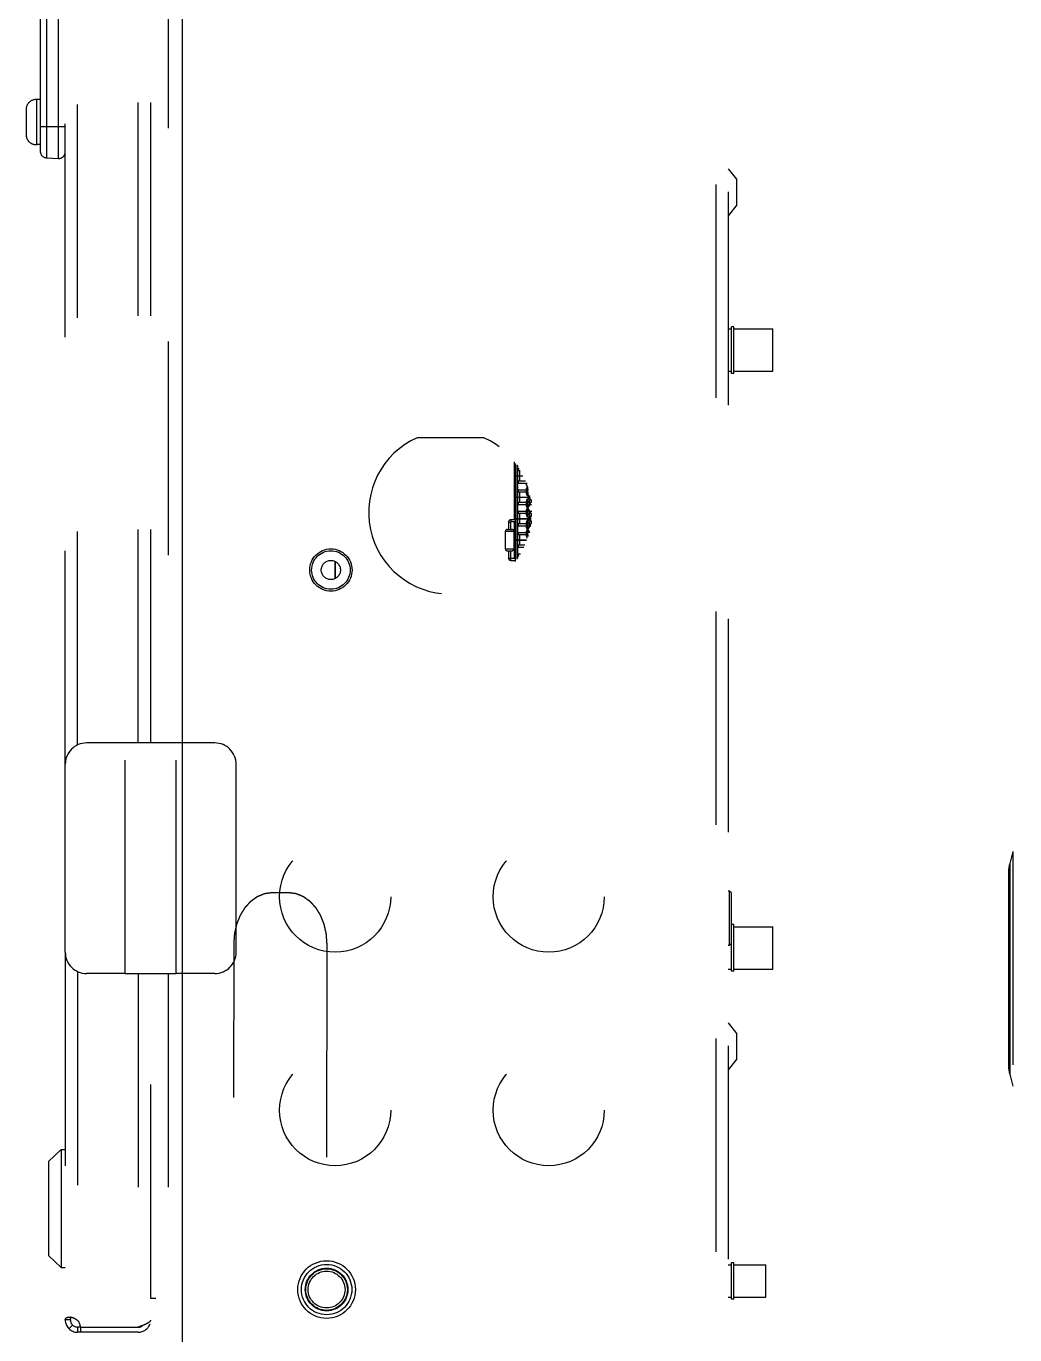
# Model space of a CAD drawing. Header units: millimetres. Extents: x 17886 to 18265, y -8727 to -7321.
# Drawn here: x 17959.886 to 17962.2, y -7874.698 to -7871.634 of the extents above; entities that cross this region are included whole.
import ezdxf

# ---------------------------------------------------------------- set-up
doc = ezdxf.new("R2010")
doc.units = ezdxf.units.MM
doc.linetypes.add('CENTER', pattern=[2, 1.25, -0.25, 0.25, -0.25])
doc.linetypes.add('EPL_DASH', pattern=[1, 0.5, -0.5])
for name, color, linetype in [('1663777_DXF_CONTINUOUS_LINE', 7, 'Continuous'), ('1694481_CP01DXF_CONTINUOUS_LINE', 7, 'Continuous'), ('2035398_DXF_CONTINUOUS_LINE', 7, 'Continuous'), ('2275829_DKREDXF_CONTINUOUS_LINE', 7, 'Continuous'), ('2518101_DXF_CONTINUOUS_LINE', 7, 'Continuous'), ('2661570_DKREDXF_CONTINUOUS_LINE', 7, 'Continuous'), ('3018312_DXF_CONTINUOUS_LINE', 7, 'Continuous'), ('3405962_DXF_CONTINUOUS_LINE', 7, 'Continuous'), ('3405962_DXF_HIDDEN_LINE', 7, 'Continuous'), ('3429913_L_DXF_CONTINUOUS_LINE', 7, 'Continuous'), ('3490706_DXF_CONTINUOUS_LINE', 7, 'Continuous'), ('3490708_DXF_CONTINUOUS_LINE', 7, 'Continuous'), ('3490709_DXF_CONTINUOUS_LINE', 7, 'Continuous'), ('3490711_DXF_CONTINUOUS_LINE', 7, 'Continuous'), ('3496808_DXF_CONTINUOUS_LINE', 7, 'Continuous'), ('3504303_DXF_CONTINUOUS_LINE', 7, 'Continuous'), ('3551370_DKREDXF_CONTINUOUS_LINE', 7, 'Continuous'), ('3562799_CP10DXF_CONTINUOUS_LINE', 7, 'Continuous'), ('3562799_CP11DXF_CONTINUOUS_LINE', 7, 'Continuous'), ('3562799_CP12DXF_CONTINUOUS_LINE', 7, 'Continuous'), ('3562799_CP13DXF_CONTINUOUS_LINE', 7, 'Continuous'), ('3562799_CP14DXF_CONTINUOUS_LINE', 7, 'Continuous'), ('3E4304_DXF_CONTINUOUS_LINE', 7, 'Continuous'), ('5P0798_BM01_DXF_CONTINUOUS_LINE', 7, 'Continuous'), ('9X3506_VG01_DXF_CONTINUOUS_LINE', 7, 'Continuous'), ('DEFAULT_1', 7, 'CENTER')]:
    doc.layers.add(name, color=color, linetype=linetype)
doc.layers.add('CRTANJE', color=4, linetype='Continuous', lineweight=30)

msp = doc.modelspace()

# ---------------------------------------------------------------- linework, layer by layer
at = {"layer": '1663777_DXF_CONTINUOUS_LINE', "color": 7, "linetype": 'EPL_DASH'}
for p, q in [((17959.919, -7871.80596), (17959.911, -7871.80596)), ((17959.911, -7871.91096), (17959.911, -7871.80596)), ((17959.886, -7871.82846), (17959.886, -7871.88846)), ((17959.919, -7871.91096), (17959.911, -7871.91096))]:
    msp.add_line(p, q, dxfattribs=at)
for centre, start, end in [((17959.90862, -7871.82846), 83.97442, 180), ((17959.90862, -7871.88846), 180, 276.02558)]:
    msp.add_arc(centre, 0.02263, start, end, dxfattribs=at)
at = {"layer": '1694481_CP01DXF_CONTINUOUS_LINE', "color": 7, "linetype": 'EPL_DASH'}
for p, q in [((17960.1174, -7873.31246), (17960.0274, -7873.31246)), ((17960.2374, -7873.31246), (17960.1174, -7873.31246)), ((17960.1174, -7873.85246), (17960.1174, -7873.31246)), ((17960.3274, -7873.31246), (17960.2374, -7873.31246)), ((17960.2374, -7873.85246), (17960.2374, -7873.31246)), ((17959.9774, -7873.80246), (17959.9774, -7873.36246)), ((17960.3774, -7873.80246), (17960.3774, -7873.36246)), ((17960.1174, -7873.85246), (17960.0274, -7873.85246)), ((17960.1174, -7873.85246), (17960.2374, -7873.85246)), ((17960.3274, -7873.85246), (17960.2374, -7873.85246))]:
    msp.add_line(p, q, dxfattribs=at)
for centre, start, end in [((17960.0274, -7873.36246), 90, 180), ((17960.3274, -7873.36246), 0, 90), ((17960.0274, -7873.80246), 180, 270), ((17960.3274, -7873.80246), 270, 0)]:
    msp.add_arc(centre, 0.05, start, end, dxfattribs=at)
at = {"layer": '2035398_DXF_CONTINUOUS_LINE', "color": 7, "linetype": 'EPL_DASH'}
for p, q in [((17961.5292, -7874.53486), (17961.5372, -7874.53486)), ((17961.5422, -7874.52986), (17961.5372, -7874.52986)), ((17961.5372, -7874.61506), (17961.5372, -7874.52986)), ((17961.5422, -7874.61506), (17961.5422, -7874.52986)), ((17961.5422, -7874.53486), (17961.6172, -7874.53486)), ((17961.6172, -7874.61006), (17961.6172, -7874.53486)), ((17961.5292, -7874.61006), (17961.5372, -7874.61006)), ((17961.5422, -7874.61006), (17961.6172, -7874.61006)), ((17961.5422, -7874.61506), (17961.5372, -7874.61506))]:
    msp.add_line(p, q, dxfattribs=at)
at = {"layer": '2275829_DKREDXF_CONTINUOUS_LINE', "color": 7, "linetype": 'EPL_DASH'}
for p, q in [((17959.919, -7869.48975), (17959.919, -7871.92716)), ((17959.93321, -7869.47477), (17959.93321, -7871.94214)), ((17959.96161, -7871.94363), (17959.96161, -7869.47329)), ((17959.9774, -7871.86946), (17959.919, -7871.86946)), ((17959.93321, -7871.94214), (17959.96161, -7871.94363))]:
    msp.add_line(p, q, dxfattribs=at)
for centre, start, end in [((17959.934, -7871.92716), 180, 267), ((17959.9624, -7871.92865), 267, 0)]:
    msp.add_arc(centre, 0.015, start, end, dxfattribs=at)
at = {"layer": '2518101_DXF_CONTINUOUS_LINE', "color": 7, "linetype": 'EPL_DASH'}
for radius in [0.04955, 0.04505, 0.0225]:
    msp.add_circle((17960.5992, -7872.90746), radius, dxfattribs=at)
at = {"layer": '2661570_DKREDXF_CONTINUOUS_LINE', "color": 7, "linetype": 'EPL_DASH'}
for p, q in [((17959.9379, -7874.29246), (17959.9679, -7874.26416)), ((17959.9679, -7874.26416), (17959.9774, -7874.26416)), ((17959.9679, -7874.26416), (17959.9679, -7874.54076)), ((17959.9379, -7874.29246), (17959.9379, -7874.51246)), ((17959.9379, -7874.51246), (17959.9679, -7874.54076)), ((17959.9679, -7874.54076), (17959.9774, -7874.54076))]:
    msp.add_line(p, q, dxfattribs=at)
at = {"layer": '3018312_DXF_CONTINUOUS_LINE', "color": 7, "linetype": 'EPL_DASH'}
for p, q in [((17961.0317, -7872.68721), (17961.0317, -7872.65814)), ((17961.03418, -7872.66083), (17961.03418, -7872.68721)), ((17961.0357, -7872.66248), (17961.0357, -7872.68721)), ((17961.0365, -7872.66959), (17961.0396, -7872.66959)), ((17961.0365, -7872.66959), (17961.03865, -7872.67533)), ((17961.04253, -7872.67533), (17961.03865, -7872.67533)), ((17961.04039, -7872.67533), (17961.04039, -7872.68721)), ((17961.0317, -7872.68721), (17961.04859, -7872.68721)), ((17961.04871, -7872.68746), (17961.0317, -7872.68746)), ((17961.0317, -7872.73721), (17961.0317, -7872.68746)), ((17961.03418, -7872.68746), (17961.03418, -7872.73721)), ((17961.0357, -7872.68746), (17961.0357, -7872.73721)), ((17961.03865, -7872.69933), (17961.0365, -7872.70508)), ((17961.05692, -7872.70508), (17961.0365, -7872.70508)), ((17961.05477, -7872.69933), (17961.03865, -7872.69933)), ((17961.04039, -7872.68746), (17961.04039, -7872.69933)), ((17961.05758, -7872.70483), (17961.05692, -7872.70483)), ((17961.05692, -7872.70483), (17961.05692, -7872.70625)), ((17961.0317, -7872.73721), (17961.06554, -7872.73721)), ((17961.06559, -7872.73746), (17961.0317, -7872.73746)), ((17961.0317, -7872.78721), (17961.0317, -7872.73746)), ((17961.03418, -7872.73746), (17961.03418, -7872.78721)), ((17961.0357, -7872.73746), (17961.0357, -7872.78721)), ((17961.0365, -7872.71959), (17961.05692, -7872.71959)), ((17961.0365, -7872.71959), (17961.03865, -7872.72533)), ((17961.05717, -7872.72533), (17961.03865, -7872.72533)), ((17961.04039, -7872.72533), (17961.04039, -7872.73721)), ((17961.04039, -7872.73746), (17961.04039, -7872.74933)), ((17961.05692, -7872.71842), (17961.05692, -7872.71983)), ((17961.06202, -7872.71983), (17961.05692, -7872.71983)), ((17961.05973, -7872.71233), (17961.05973, -7872.71983)), ((17961.05993, -7872.71983), (17961.05993, -7872.71233)), ((17961.06462, -7872.73483), (17961.06233, -7872.73483)), ((17961.06233, -7872.73983), (17961.06462, -7872.73983)), ((17961.03865, -7872.74933), (17961.0365, -7872.75508)), ((17961.05692, -7872.75508), (17961.0365, -7872.75508)), ((17961.0365, -7872.76959), (17961.05692, -7872.76959)), ((17961.0365, -7872.76959), (17961.03865, -7872.77533)), ((17961.05716, -7872.74933), (17961.03865, -7872.74933)), ((17961.06387, -7872.75483), (17961.05692, -7872.75483)), ((17961.05692, -7872.75483), (17961.05692, -7872.75625)), ((17961.05692, -7872.76842), (17961.05692, -7872.76983)), ((17961.06387, -7872.76983), (17961.05692, -7872.76983)), ((17961.05973, -7872.75483), (17961.05973, -7872.76983)), ((17961.05993, -7872.76983), (17961.05993, -7872.75483)), ((17961.06387, -7872.75483), (17961.06387, -7872.75579)), ((17961.06387, -7872.76888), (17961.06387, -7872.76983)), ((17961.06623, -7872.74933), (17961.06408, -7872.75508)), ((17961.06915, -7872.75508), (17961.06408, -7872.75508)), ((17961.06408, -7872.76959), (17961.06954, -7872.76959)), ((17961.06408, -7872.76959), (17961.06623, -7872.77533)), ((17961.06796, -7872.74323), (17961.06588, -7872.74323)), ((17961.06799, -7872.74933), (17961.06623, -7872.74933)), ((17961.06796, -7872.74323), (17961.06796, -7872.74933)), ((17961.0317, -7872.78721), (17961.06825, -7872.78721)), ((17961.06824, -7872.78746), (17961.0317, -7872.78746)), ((17961.0317, -7872.83721), (17961.0317, -7872.78746)), ((17961.03418, -7872.78746), (17961.03418, -7872.83721)), ((17961.0357, -7872.78746), (17961.0357, -7872.83721)), ((17961.03865, -7872.79933), (17961.0365, -7872.80508)), ((17961.05717, -7872.77533), (17961.03865, -7872.77533)), ((17961.05716, -7872.79933), (17961.03865, -7872.79933)), ((17961.04039, -7872.77533), (17961.04039, -7872.78721)), ((17961.04039, -7872.78746), (17961.04039, -7872.79933)), ((17961.06462, -7872.78483), (17961.06233, -7872.78483)), ((17961.06233, -7872.78983), (17961.06462, -7872.78983)), ((17961.06623, -7872.79933), (17961.06408, -7872.80508)), ((17961.06588, -7872.78143), (17961.06796, -7872.78143)), ((17961.06796, -7872.79323), (17961.06588, -7872.79323)), ((17961.06912, -7872.77533), (17961.06623, -7872.77533)), ((17961.06737, -7872.79933), (17961.06623, -7872.79933)), ((17961.06796, -7872.77533), (17961.06796, -7872.78143)), ((17961.06796, -7872.79323), (17961.06796, -7872.79933)), ((17961.05692, -7872.80508), (17961.0365, -7872.80508)), ((17961.0365, -7872.81959), (17961.05692, -7872.81959)), ((17961.0365, -7872.81959), (17961.03865, -7872.82533)), ((17961.05717, -7872.82533), (17961.03865, -7872.82533)), ((17961.04039, -7872.82533), (17961.04039, -7872.83721)), ((17961.06387, -7872.80483), (17961.05692, -7872.80483)), ((17961.05692, -7872.80483), (17961.05692, -7872.80625)), ((17961.05692, -7872.81842), (17961.05692, -7872.81983)), ((17961.06368, -7872.81983), (17961.05692, -7872.81983)), ((17961.05973, -7872.80483), (17961.05973, -7872.81983)), ((17961.05993, -7872.81983), (17961.05993, -7872.80483)), ((17961.06387, -7872.80483), (17961.06387, -7872.80579)), ((17961.06387, -7872.81888), (17961.06387, -7872.81932)), ((17961.06695, -7872.80508), (17961.06408, -7872.80508)), ((17961.0317, -7872.83721), (17961.05743, -7872.83721)), ((17961.05734, -7872.83746), (17961.0317, -7872.83746)), ((17961.0317, -7872.88721), (17961.0317, -7872.83746)), ((17961.03418, -7872.83746), (17961.03418, -7872.88173)), ((17961.0357, -7872.83746), (17961.0357, -7872.87959)), ((17961.03865, -7872.84933), (17961.0365, -7872.85508)), ((17961.051, -7872.85508), (17961.0365, -7872.85508)), ((17961.05307, -7872.84933), (17961.03865, -7872.84933)), ((17961.04039, -7872.83746), (17961.04039, -7872.84933)), ((17961.0365, -7872.86959), (17961.0428, -7872.86959)), ((17961.0365, -7872.86959), (17961.03865, -7872.87533))]:
    msp.add_line(p, q, dxfattribs=at)
for centre, radius, start, end in [((17961.12662, -7872.70483), 0.0697, 178.98212, 179.99996), ((17961.06461, -7872.73156), 0.00328, 270.02564, 277.57131), ((17961.06452, -7872.79324), 0.00345, 0.03695, 9.50063), ((17961.07214, -7872.81684), 0.00852, 193.84451, 195.60602)]:
    msp.add_arc(centre, radius, start, end, dxfattribs=at)
for points, knots in [([(17961.0357, -7872.66249), (17961.03571, -7872.66389), (17961.03583, -7872.66627), (17961.03616, -7872.66867), (17961.0365, -7872.66959)], [0, 0, 0, 0, 0.5890371, 1, 1, 1, 1]), ([(17961.0365, -7872.70508), (17961.03615, -7872.70602), (17961.03583, -7872.70847), (17961.0357, -7872.7109), (17961.0357, -7872.71233)], [0, 0, 0, 0, 0.4112199, 1, 1, 1, 1]), ([(17961.05973, -7872.71233), (17961.05906, -7872.71129), (17961.05793, -7872.7094), (17961.05692, -7872.70725), (17961.05692, -7872.70625)], [0, 0, 0, 0, 0.5510911, 1, 1, 1, 1]), ([(17961.0357, -7872.71233), (17961.0357, -7872.71377), (17961.03583, -7872.7162), (17961.03615, -7872.71865), (17961.0365, -7872.71959)], [0, 0, 0, 0, 0.5887801, 1, 1, 1, 1]), ([(17961.05692, -7872.71842), (17961.05692, -7872.71741), (17961.05793, -7872.71527), (17961.05906, -7872.71338), (17961.05973, -7872.71233)], [0, 0, 0, 0, 0.448919, 1, 1, 1, 1]), ([(17961.05715, -7872.72538), (17961.05711, -7872.72494), (17961.05697, -7872.7231), (17961.05692, -7872.72124), (17961.05692, -7872.71983)], [0, 0, 0, 0, 0.2394219, 1, 1, 1, 1]), ([(17961.06233, -7872.73483), (17961.06127, -7872.73483), (17961.05929, -7872.73386), (17961.0581, -7872.73124), (17961.05748, -7872.72847), (17961.05725, -7872.72648), (17961.05715, -7872.72538)], [0, 0, 0, 0, 0.2730385, 0.4890475, 0.7186491, 1, 1, 1, 1]), ([(17961.05715, -7872.7493), (17961.05724, -7872.7483), (17961.0575, -7872.74612), (17961.05807, -7872.74337), (17961.05925, -7872.74115), (17961.06033, -7872.74034), (17961.06098, -7872.74009)], [0, 0, 0, 0, 0.2878035, 0.6334343, 0.7986942, 1, 1, 1, 1]), ([(17961.05973, -7872.71983), (17961.05973, -7872.72286), (17961.0599, -7872.72705), (17961.06072, -7872.73185), (17961.06125, -7872.73367), (17961.06164, -7872.73429)], [0, 0, 0, 0, 0.6199779, 0.8514433, 1, 1, 1, 1]), ([(17961.06233, -7872.73983), (17961.06183, -7872.73983), (17961.06095, -7872.74175), (17961.06038, -7872.74461), (17961.05983, -7872.74941), (17961.05973, -7872.75292), (17961.05973, -7872.75483)], [0, 0, 0, 0, 0.0976708, 0.3141115, 0.6297766, 1, 1, 1, 1]), ([(17961.06186, -7872.73433), (17961.06147, -7872.73372), (17961.06093, -7872.7319), (17961.0601, -7872.7271), (17961.05993, -7872.72288), (17961.05993, -7872.71983)], [0, 0, 0, 0, 0.1467439, 0.3777541, 1, 1, 1, 1]), ([(17961.05993, -7872.75483), (17961.05993, -7872.7518), (17961.0601, -7872.74762), (17961.06092, -7872.74282), (17961.06145, -7872.741), (17961.06183, -7872.74038)], [0, 0, 0, 0, 0.6199779, 0.8514433, 1, 1, 1, 1]), ([(17961.06164, -7872.73429), (17961.06169, -7872.73437), (17961.06185, -7872.73461), (17961.06213, -7872.73483), (17961.06233, -7872.73483)], [0, 0, 0, 0, 0.3253646, 1, 1, 1, 1]), ([(17961.06183, -7872.74038), (17961.06189, -7872.7403), (17961.06205, -7872.74006), (17961.06233, -7872.73983), (17961.06253, -7872.73983)], [0, 0, 0, 0, 0.3253646, 1, 1, 1, 1]), ([(17961.06253, -7872.73483), (17961.06234, -7872.73483), (17961.06207, -7872.73463), (17961.06191, -7872.7344), (17961.06186, -7872.73433)], [0, 0, 0, 0, 0.6778169, 1, 1, 1, 1]), ([(17961.0638, -7872.74009), (17961.0644, -7872.74034), (17961.06549, -7872.74123), (17961.06588, -7872.74257), (17961.06588, -7872.74323)], [0, 0, 0, 0, 0.4978135, 1, 1, 1, 1]), ([(17961.0365, -7872.75508), (17961.03615, -7872.75602), (17961.03583, -7872.75847), (17961.0357, -7872.7609), (17961.0357, -7872.76233)], [0, 0, 0, 0, 0.4112199, 1, 1, 1, 1]), ([(17961.0357, -7872.76233), (17961.0357, -7872.76377), (17961.03583, -7872.7662), (17961.03615, -7872.76865), (17961.0365, -7872.76959)], [0, 0, 0, 0, 0.5887801, 1, 1, 1, 1]), ([(17961.05692, -7872.75483), (17961.05692, -7872.75436), (17961.05694, -7872.75251), (17961.05703, -7872.75067), (17961.05715, -7872.7493)], [0, 0, 0, 0, 0.2573547, 1, 1, 1, 1]), ([(17961.05973, -7872.76233), (17961.05906, -7872.76129), (17961.05793, -7872.7594), (17961.05692, -7872.75725), (17961.05692, -7872.75625)], [0, 0, 0, 0, 0.5510911, 1, 1, 1, 1]), ([(17961.05692, -7872.76842), (17961.05692, -7872.76741), (17961.05793, -7872.76527), (17961.05906, -7872.76338), (17961.05973, -7872.76233)], [0, 0, 0, 0, 0.448919, 1, 1, 1, 1]), ([(17961.05715, -7872.77538), (17961.05711, -7872.77494), (17961.05697, -7872.7731), (17961.05692, -7872.77124), (17961.05692, -7872.76983)], [0, 0, 0, 0, 0.2394219, 1, 1, 1, 1]), ([(17961.05973, -7872.76983), (17961.05973, -7872.77286), (17961.0599, -7872.77705), (17961.06072, -7872.78185), (17961.06125, -7872.78367), (17961.06164, -7872.78429)], [0, 0, 0, 0, 0.6199779, 0.8514433, 1, 1, 1, 1]), ([(17961.06387, -7872.75579), (17961.06374, -7872.75629), (17961.06319, -7872.75732), (17961.06184, -7872.75947), (17961.06068, -7872.76116), (17961.05993, -7872.76233)], [0, 0, 0, 0, 0.2009767, 0.4514465, 1, 1, 1, 1]), ([(17961.05993, -7872.76233), (17961.06068, -7872.76351), (17961.06184, -7872.7652), (17961.06319, -7872.76735), (17961.06374, -7872.76838), (17961.06387, -7872.76888)], [0, 0, 0, 0, 0.5485479, 0.7990204, 1, 1, 1, 1]), ([(17961.06186, -7872.78433), (17961.06147, -7872.78372), (17961.06093, -7872.7819), (17961.0601, -7872.7771), (17961.05993, -7872.77288), (17961.05993, -7872.76983)], [0, 0, 0, 0, 0.1467439, 0.3777541, 1, 1, 1, 1]), ([(17961.06387, -7872.75483), (17961.06387, -7872.75335), (17961.06394, -7872.75064), (17961.06437, -7872.74693), (17961.0648, -7872.7447), (17961.06549, -7872.74325), (17961.06588, -7872.74323)], [0, 0, 0, 0, 0.3701538, 0.6858191, 0.902355, 1, 1, 1, 1]), ([(17961.06588, -7872.78143), (17961.06549, -7872.78142), (17961.0648, -7872.77997), (17961.06437, -7872.77773), (17961.06394, -7872.77403), (17961.06387, -7872.77131), (17961.06387, -7872.76983)], [0, 0, 0, 0, 0.097645, 0.3141807, 0.6298461, 1, 1, 1, 1]), ([(17961.05692, -7872.80483), (17961.05692, -7872.80436), (17961.05694, -7872.80251), (17961.05703, -7872.80067), (17961.05715, -7872.7993)], [0, 0, 0, 0, 0.2573547, 1, 1, 1, 1]), ([(17961.06233, -7872.78483), (17961.06127, -7872.78483), (17961.05929, -7872.78386), (17961.0581, -7872.78124), (17961.05748, -7872.77847), (17961.05725, -7872.77648), (17961.05715, -7872.77538)], [0, 0, 0, 0, 0.2730385, 0.4890475, 0.7186491, 1, 1, 1, 1]), ([(17961.05715, -7872.7993), (17961.05724, -7872.7983), (17961.0575, -7872.79612), (17961.05807, -7872.79337), (17961.05925, -7872.79115), (17961.06033, -7872.79034), (17961.06098, -7872.79009)], [0, 0, 0, 0, 0.2878035, 0.6334343, 0.7986942, 1, 1, 1, 1]), ([(17961.06233, -7872.78983), (17961.06183, -7872.78983), (17961.06095, -7872.79175), (17961.06038, -7872.79461), (17961.05983, -7872.79941), (17961.05973, -7872.80292), (17961.05973, -7872.80483)], [0, 0, 0, 0, 0.0976708, 0.3141115, 0.6297766, 1, 1, 1, 1]), ([(17961.05993, -7872.80483), (17961.05993, -7872.8018), (17961.0601, -7872.79762), (17961.06092, -7872.79282), (17961.06145, -7872.791), (17961.06183, -7872.79038)], [0, 0, 0, 0, 0.6199779, 0.8514433, 1, 1, 1, 1]), ([(17961.06164, -7872.78429), (17961.06169, -7872.78437), (17961.06185, -7872.78461), (17961.06213, -7872.78483), (17961.06233, -7872.78483)], [0, 0, 0, 0, 0.3253646, 1, 1, 1, 1]), ([(17961.06183, -7872.79038), (17961.06189, -7872.7903), (17961.06205, -7872.79006), (17961.06233, -7872.78983), (17961.06253, -7872.78983)], [0, 0, 0, 0, 0.3253646, 1, 1, 1, 1]), ([(17961.06253, -7872.78483), (17961.06234, -7872.78483), (17961.06207, -7872.78463), (17961.06191, -7872.7844), (17961.06186, -7872.78433)], [0, 0, 0, 0, 0.6778169, 1, 1, 1, 1]), ([(17961.0638, -7872.78458), (17961.0644, -7872.78433), (17961.06549, -7872.78344), (17961.06588, -7872.78209), (17961.06588, -7872.78143)], [0, 0, 0, 0, 0.4978135, 1, 1, 1, 1]), ([(17961.0638, -7872.79009), (17961.0644, -7872.79034), (17961.06549, -7872.79123), (17961.06588, -7872.79257), (17961.06588, -7872.79323)], [0, 0, 0, 0, 0.4978135, 1, 1, 1, 1]), ([(17961.06387, -7872.80483), (17961.06387, -7872.80335), (17961.06394, -7872.80064), (17961.06437, -7872.79693), (17961.0648, -7872.7947), (17961.06549, -7872.79325), (17961.06588, -7872.79323)], [0, 0, 0, 0, 0.3701538, 0.6858191, 0.902355, 1, 1, 1, 1]), ([(17961.06462, -7872.78483), (17961.06547, -7872.78483), (17961.06726, -7872.7841), (17961.06796, -7872.7823), (17961.06796, -7872.78143)], [0, 0, 0, 0, 0.497294, 1, 1, 1, 1]), ([(17961.06792, -7872.79267), (17961.06779, -7872.7919), (17961.06698, -7872.79042), (17961.06538, -7872.78983), (17961.06462, -7872.78983)], [0, 0, 0, 0, 0.5025131, 1, 1, 1, 1]), ([(17961.0365, -7872.80508), (17961.03615, -7872.80602), (17961.03583, -7872.80847), (17961.0357, -7872.8109), (17961.0357, -7872.81233)], [0, 0, 0, 0, 0.4112199, 1, 1, 1, 1]), ([(17961.0357, -7872.81233), (17961.0357, -7872.81377), (17961.03583, -7872.8162), (17961.03615, -7872.81865), (17961.0365, -7872.81959)], [0, 0, 0, 0, 0.5887801, 1, 1, 1, 1]), ([(17961.05973, -7872.81233), (17961.05906, -7872.81129), (17961.05793, -7872.8094), (17961.05692, -7872.80725), (17961.05692, -7872.80625)], [0, 0, 0, 0, 0.5510911, 1, 1, 1, 1]), ([(17961.05692, -7872.81842), (17961.05692, -7872.81741), (17961.05793, -7872.81527), (17961.05906, -7872.81338), (17961.05973, -7872.81233)], [0, 0, 0, 0, 0.448919, 1, 1, 1, 1]), ([(17961.05715, -7872.82538), (17961.05711, -7872.82494), (17961.05697, -7872.8231), (17961.05692, -7872.82124), (17961.05692, -7872.81983)], [0, 0, 0, 0, 0.2394219, 1, 1, 1, 1]), ([(17961.05894, -7872.83286), (17961.05833, -7872.8319), (17961.0576, -7872.82936), (17961.05728, -7872.82682), (17961.05715, -7872.82538)], [0, 0, 0, 0, 0.4413182, 1, 1, 1, 1]), ([(17961.05973, -7872.81983), (17961.05973, -7872.82068), (17961.05978, -7872.82382), (17961.05999, -7872.82696), (17961.06031, -7872.82924)], [0, 0, 0, 0, 0.2682557, 1, 1, 1, 1]), ([(17961.06387, -7872.80579), (17961.06374, -7872.80629), (17961.06319, -7872.80732), (17961.06184, -7872.80947), (17961.06068, -7872.81116), (17961.05993, -7872.81233)], [0, 0, 0, 0, 0.2009767, 0.4514465, 1, 1, 1, 1]), ([(17961.05993, -7872.81233), (17961.06068, -7872.81351), (17961.06184, -7872.8152), (17961.06319, -7872.81735), (17961.06374, -7872.81838), (17961.06387, -7872.81888)], [0, 0, 0, 0, 0.5485479, 0.7990204, 1, 1, 1, 1]), ([(17961.06045, -7872.82884), (17961.06036, -7872.82816), (17961.06004, -7872.82517), (17961.05993, -7872.82216), (17961.05993, -7872.81983)], [0, 0, 0, 0, 0.2272606, 1, 1, 1, 1]), ([(17961.0365, -7872.85508), (17961.03615, -7872.85602), (17961.03583, -7872.85847), (17961.0357, -7872.8609), (17961.0357, -7872.86233)], [0, 0, 0, 0, 0.4112199, 1, 1, 1, 1]), ([(17961.0357, -7872.86233), (17961.0357, -7872.86377), (17961.03583, -7872.8662), (17961.03615, -7872.86865), (17961.0365, -7872.86959)], [0, 0, 0, 0, 0.5887801, 1, 1, 1, 1])]:
    msp.add_open_spline(points, degree=3, knots=knots, dxfattribs=at)
for points in [[(17961.06098, -7872.74009), (17961.06141, -7872.73992), (17961.06187, -7872.73983), (17961.06233, -7872.73983)], [(17961.06253, -7872.73483), (17961.06296, -7872.73483), (17961.0634, -7872.73475), (17961.0638, -7872.73458)], [(17961.06253, -7872.73983), (17961.06296, -7872.73983), (17961.0634, -7872.73992), (17961.0638, -7872.74009)], [(17961.0638, -7872.73458), (17961.06419, -7872.73442), (17961.06456, -7872.73417), (17961.06486, -7872.73388)], [(17961.06617, -7872.74022), (17961.0657, -7872.73997), (17961.06515, -7872.73983), (17961.06462, -7872.73983)], [(17961.06408, -7872.75508), (17961.06399, -7872.75531), (17961.06392, -7872.75555), (17961.06387, -7872.75579)], [(17961.06387, -7872.76888), (17961.06392, -7872.76912), (17961.06399, -7872.76936), (17961.06408, -7872.76959)], [(17961.06098, -7872.79009), (17961.06141, -7872.78992), (17961.06187, -7872.78983), (17961.06233, -7872.78983)], [(17961.06253, -7872.78483), (17961.06296, -7872.78483), (17961.0634, -7872.78475), (17961.0638, -7872.78458)], [(17961.06253, -7872.78983), (17961.06296, -7872.78983), (17961.0634, -7872.78992), (17961.0638, -7872.79009)], [(17961.06408, -7872.80508), (17961.06399, -7872.80531), (17961.06392, -7872.80555), (17961.06387, -7872.80579)]]:
    msp.add_open_spline(points, degree=3, dxfattribs=at)
at = {"layer": '3405962_DXF_CONTINUOUS_LINE', "color": 7, "linetype": 'EPL_DASH'}
msp.add_circle((17960.5892, -7874.59246), 0.059, dxfattribs=at)
at = {"layer": '3405962_DXF_HIDDEN_LINE', "color": 8, "linetype": 'EPL_DASH'}
msp.add_circle((17960.5892, -7874.59246), 0.05, dxfattribs=at)
at = {"layer": '3429913_L_DXF_CONTINUOUS_LINE', "color": 7, "linetype": 'EPL_DASH'}
for radius in [0.04866, 0.04316]:
    msp.add_circle((17960.5892, -7874.59246), radius, dxfattribs=at)
at = {"layer": '3490706_DXF_CONTINUOUS_LINE', "color": 3, "linetype": 'EPL_DASH'}
for p, q in [((17961.5002, -7869.00446), (17961.5002, -7876.45246)), ((17961.5292, -7869.02146), (17961.5292, -7876.45246)), ((17960.2182, -7870.37246), (17960.2182, -7873.31246)), ((17960.95694, -7872.59756), (17960.80145, -7872.59756)), ((17960.2182, -7873.85246), (17960.2182, -7876.45246))]:
    msp.add_line(p, q, dxfattribs=at)
msp.add_circle((17960.5892, -7874.59246), 0.0675, dxfattribs=at)
msp.add_arc((17960.8792, -7872.77246), 0.1914, 113.96509, 66.03491, dxfattribs=at)
at = {"layer": '3490708_DXF_CONTINUOUS_LINE', "color": 7, "linetype": 'EPL_DASH'}
for p in [(17960.1772, -7874.61246), (17960.1892, -7876.45246)]:
    msp.add_line(p, (17960.1892, -7874.61246), dxfattribs=at)
at = {"layer": '3490708_DXF_CONTINUOUS_LINE', "color": 3, "linetype": 'EPL_DASH'}
msp.add_line((17960.1772, -7876.45246), (17960.1772, -7874.61246), dxfattribs=at)
at = {"layer": '3490709_DXF_CONTINUOUS_LINE', "color": 7, "linetype": 'EPL_DASH'}
for p, q in [((17959.9774, -7873.36246), (17959.9774, -7870.32246)), ((17960.0064, -7873.31726), (17960.0064, -7870.36766)), ((17960.1484, -7873.31246), (17960.1484, -7870.37246)), ((17959.9774, -7873.80246), (17959.9774, -7874.66346)), ((17960.0064, -7873.84766), (17960.0064, -7874.66465)), ((17960.1484, -7873.85246), (17960.1484, -7874.69246)), ((17959.98944, -7874.66346), (17959.9774, -7874.66346)), ((17959.99448, -7874.67558), (17959.98606, -7874.68413)), ((17960.0064, -7874.68046), (17960.0064, -7874.69246)), ((17960.1484, -7874.69246), (17960.0064, -7874.69246)), ((17960.01301, -7874.68046), (17960.1484, -7874.68046)), ((17960.01301, -7874.68046), (17960.01301, -7874.69246))]:
    msp.add_line(p, q, dxfattribs=at)
at = {"layer": '3490709_DXF_CONTINUOUS_LINE', "color": 3, "linetype": 'EPL_DASH'}
msp.add_line((17960.01301, -7874.68046), (17960.0064, -7874.68046), dxfattribs=at)
at = {"layer": '3490709_DXF_CONTINUOUS_LINE', "color": 7, "linetype": 'EPL_DASH'}
for centre, radius, start, end in [((17960.0064, -7874.66346), 0.029, 180, 270), ((17959.98509, -7874.68909), 0.03194, 77.85888, 82.47427), ((17959.98399, -7874.69417), 0.03714, 64.66754, 77.85464), ((17959.98902, -7874.6812), 0.024, 1.77884, 43.60909), ((17960.1484, -7874.66346), 0.029, 270, 341.98524), ((17960.07275, -7874.46129), 0.23176, 291.41366, 291.93716)]:
    msp.add_arc(centre, radius, start, end, dxfattribs=at)
at = {"layer": '3490709_DXF_CONTINUOUS_LINE', "color": 3, "linetype": 'EPL_DASH'}
for centre, start, end in [((17960.0064, -7874.66346), 180, 270), ((17960.1484, -7874.66346), 270, 310.18019)]:
    msp.add_arc(centre, 0.017, start, end, dxfattribs=at)
at = {"layer": '3490709_DXF_CONTINUOUS_LINE', "color": 7, "linetype": 'EPL_DASH'}
for points, knots in [([(17959.97747, -7874.66346), (17959.97765, -7874.6617), (17959.97953, -7874.65759), (17959.98394, -7874.6572), (17959.98607, -7874.6572)], [0, 0, 0, 0, 0.4531585, 1, 1, 1, 1]), ([(17959.98607, -7874.6572), (17959.98659, -7874.6572), (17959.98766, -7874.65725), (17959.98872, -7874.65735), (17959.98927, -7874.65743)], [0, 0, 0, 0, 0.4841075, 1, 1, 1, 1]), ([(17960.17187, -7874.67025), (17960.17102, -7874.67079), (17960.167, -7874.6731), (17960.16271, -7874.67491), (17960.15933, -7874.67627)], [0, 0, 0, 0, 0.2150628, 1, 1, 1, 1]), ([(17960.17737, -7874.66393), (17960.1773, -7874.66448), (17960.17635, -7874.66724), (17960.17381, -7874.66902), (17960.17187, -7874.67025)], [0, 0, 0, 0, 0.1936061, 1, 1, 1, 1])]:
    msp.add_open_spline(points, degree=3, knots=knots, dxfattribs=at)
at = {"layer": '3490709_DXF_CONTINUOUS_LINE', "color": 3, "linetype": 'EPL_DASH'}
msp.add_open_spline([(17959.98944, -7874.66346), (17959.98956, -7874.66136), (17959.99022, -7874.65871), (17959.99208, -7874.65774)], degree=3, dxfattribs=at)
at = {"layer": '3490709_DXF_CONTINUOUS_LINE', "color": 7, "linetype": 'EPL_DASH'}
for points in [[(17959.99988, -7874.66061), (17960.00219, -7874.6617), (17960.00441, -7874.66304), (17960.0064, -7874.66465)], [(17960.15737, -7874.67706), (17960.15439, -7874.67822), (17960.15139, -7874.67934), (17960.1484, -7874.68046)]]:
    msp.add_open_spline(points, degree=3, dxfattribs=at)
at = {"layer": '3490711_DXF_CONTINUOUS_LINE', "color": 3, "linetype": 'EPL_DASH'}
for p, q in [((17960.6096, -7872.88758), (17960.6096, -7872.92734)), ((17960.6096, -7872.92734), (17960.6096, -7872.88758))]:
    msp.add_line(p, q, dxfattribs=at)
at = {"layer": '3496808_DXF_CONTINUOUS_LINE', "color": 7, "linetype": 'EPL_DASH'}
for p, q in [((17961.5492, -7871.99246), (17961.5296, -7871.96796)), ((17961.5492, -7872.05246), (17961.5492, -7871.99246)), ((17961.5492, -7872.05246), (17961.5296, -7872.07696)), ((17961.5492, -7873.99246), (17961.5296, -7873.96796)), ((17961.5492, -7874.05246), (17961.5492, -7873.99246)), ((17961.5492, -7874.05246), (17961.5296, -7874.07696))]:
    msp.add_line(p, q, dxfattribs=at)
at = {"layer": '3504303_DXF_CONTINUOUS_LINE', "color": 7, "linetype": 'EPL_DASH'}
for centre in [(17960.6092, -7873.67246), (17961.1092, -7873.67246), (17960.6092, -7874.17246), (17961.1092, -7874.17246)]:
    msp.add_circle(centre, 0.13, dxfattribs=at)
at = {"layer": '3551370_DKREDXF_CONTINUOUS_LINE', "color": 6, "linetype": 'EPL_DASH'}
for p, q in [((17962.1952, -7873.56646), (17962.18818, -7873.59452)), ((17962.18818, -7873.59452), (17962.18818, -7874.0884)), ((17962.1852, -7873.61877), (17962.1852, -7874.06415)), ((17962.18818, -7874.0884), (17962.1952, -7874.11646))]:
    msp.add_line(p, q, dxfattribs=at)
at = {"layer": '3551370_DKREDXF_CONTINUOUS_LINE', "color": 7, "linetype": 'EPL_DASH'}
msp.add_line((17962.1952, -7873.56646), (17962.1952, -7874.11646), dxfattribs=at)
at = {"layer": '3551370_DKREDXF_CONTINUOUS_LINE', "color": 6, "linetype": 'EPL_DASH'}
for centre, start, end in [((17962.2852, -7873.61877), 165.96376, 180), ((17962.2852, -7874.06415), 180, 194.03624)]:
    msp.add_arc(centre, 0.1, start, end, dxfattribs=at)
at = {"layer": '3562799_CP10DXF_CONTINUOUS_LINE', "color": 7, "linetype": 'EPL_DASH'}
for p in [(17961.0282, -7872.65434), (17961.0357, -7872.68728)]:
    msp.add_line(p, (17961.0282, -7872.68728), dxfattribs=at)
at = {"layer": '3562799_CP11DXF_CONTINUOUS_LINE', "color": 7, "linetype": 'EPL_DASH'}
for p, q in [((17961.0357, -7872.68728), (17961.0282, -7872.68728)), ((17961.0282, -7872.68728), (17961.0282, -7872.73703)), ((17961.0357, -7872.68728), (17961.0357, -7872.68746)), ((17961.0317, -7872.73703), (17961.0282, -7872.73703))]:
    msp.add_line(p, q, dxfattribs=at)
at = {"layer": '3562799_CP12DXF_CONTINUOUS_LINE', "color": 7, "linetype": 'EPL_DASH'}
for p, q in [((17961.0317, -7872.73703), (17961.0282, -7872.73703)), ((17961.0282, -7872.73703), (17961.0282, -7872.78678)), ((17961.0357, -7872.73721), (17961.0357, -7872.73746)), ((17961.0317, -7872.78678), (17961.0282, -7872.78678))]:
    msp.add_line(p, q, dxfattribs=at)
at = {"layer": '3562799_CP13DXF_CONTINUOUS_LINE', "color": 7, "linetype": 'EPL_DASH'}
for p, q in [((17961.0317, -7872.78678), (17961.0282, -7872.78678)), ((17961.0282, -7872.78678), (17961.0282, -7872.78996)), ((17961.0282, -7872.79496), (17961.0282, -7872.83653)), ((17961.0357, -7872.78721), (17961.0357, -7872.78746)), ((17961.0317, -7872.83653), (17961.0282, -7872.83653))]:
    msp.add_line(p, q, dxfattribs=at)
at = {"layer": '3562799_CP14DXF_CONTINUOUS_LINE', "color": 7, "linetype": 'EPL_DASH'}
for p, q in [((17961.0317, -7872.83653), (17961.0282, -7872.83653)), ((17961.0282, -7872.83653), (17961.0282, -7872.87996)), ((17961.0357, -7872.83721), (17961.0357, -7872.83746)), ((17961.0282, -7872.88496), (17961.0282, -7872.88628)), ((17961.03094, -7872.88628), (17961.0282, -7872.88628))]:
    msp.add_line(p, q, dxfattribs=at)
at = {"layer": '3E4304_DXF_CONTINUOUS_LINE', "color": 7, "linetype": 'EPL_DASH'}
for p, q in [((17961.5292, -7872.34291), (17961.5372, -7872.34291)), ((17961.5422, -7872.33791), (17961.5372, -7872.33791)), ((17961.5372, -7872.44701), (17961.5372, -7872.33791)), ((17961.5422, -7872.44701), (17961.5422, -7872.33791)), ((17961.5422, -7872.34291), (17961.6337, -7872.34291)), ((17961.6337, -7872.44201), (17961.6337, -7872.34291)), ((17961.5292, -7872.44201), (17961.5372, -7872.44201)), ((17961.5422, -7872.44701), (17961.5372, -7872.44701)), ((17961.5422, -7872.44201), (17961.6337, -7872.44201)), ((17961.5292, -7873.65896), (17961.5323, -7873.65896)), ((17961.5292, -7873.65896), (17961.5323, -7873.65896)), ((17961.5368, -7873.66346), (17961.5323, -7873.65896)), ((17961.5323, -7873.78596), (17961.5323, -7873.65896)), ((17961.5368, -7873.78146), (17961.5368, -7873.66346)), ((17961.5368, -7873.74291), (17961.5372, -7873.74291)), ((17961.5422, -7873.73791), (17961.5372, -7873.73791)), ((17961.5372, -7873.84701), (17961.5372, -7873.73791)), ((17961.5422, -7873.84701), (17961.5422, -7873.73791)), ((17961.5422, -7873.74291), (17961.6337, -7873.74291)), ((17961.6337, -7873.84201), (17961.6337, -7873.74291)), ((17961.5368, -7873.78146), (17961.5323, -7873.78596)), ((17961.5292, -7873.78596), (17961.5323, -7873.78596)), ((17961.5292, -7873.78596), (17961.5323, -7873.78596)), ((17961.5292, -7873.84201), (17961.5372, -7873.84201)), ((17961.5422, -7873.84201), (17961.6337, -7873.84201)), ((17961.5422, -7873.84701), (17961.5372, -7873.84701))]:
    msp.add_line(p, q, dxfattribs=at)
at = {"layer": '5P0798_BM01_DXF_CONTINUOUS_LINE', "color": 7, "linetype": 'EPL_DASH'}
for p, q in [((17960.1774, -7873.31246), (17960.1774, -7870.37246)), ((17960.1774, -7874.61246), (17960.1774, -7873.85246))]:
    msp.add_line(p, q, dxfattribs=at)
at = {"layer": '9X3506_VG01_DXF_CONTINUOUS_LINE', "color": 7, "linetype": 'EPL_DASH'}
for p, q in [((17961.015, -7872.79546), (17961.02, -7872.79546)), ((17961.015, -7872.79546), (17961.015, -7872.81246)), ((17961.02, -7872.79546), (17961.02, -7872.81246)), ((17961.0317, -7872.78996), (17961.0205, -7872.78996)), ((17961.0205, -7872.78996), (17961.0205, -7872.79496)), ((17961.0317, -7872.79496), (17961.0205, -7872.79496)), ((17961.0275, -7872.81746), (17961.0075, -7872.81746)), ((17961.0075, -7872.81746), (17961.0075, -7872.85746)), ((17961.0075, -7872.81746), (17961.0075, -7872.85746)), ((17961.0125, -7872.81246), (17961.0225, -7872.81246)), ((17961.0275, -7872.81746), (17961.0275, -7872.85746)), ((17961.0275, -7872.81746), (17961.0275, -7872.85746)), ((17961.0075, -7872.85746), (17961.0275, -7872.85746)), ((17961.0125, -7872.86246), (17961.0225, -7872.86246)), ((17961.015, -7872.86246), (17961.015, -7872.87946)), ((17961.02, -7872.86246), (17961.02, -7872.87946)), ((17961.015, -7872.87946), (17961.02, -7872.87946)), ((17961.0205, -7872.87996), (17961.0317, -7872.87996)), ((17961.0205, -7872.88496), (17961.0205, -7872.87996)), ((17961.0205, -7872.88496), (17961.0317, -7872.88496))]:
    msp.add_line(p, q, dxfattribs=at)
for centre, radius, start, end in [((17961.0205, -7872.79546), 0.0055, 90, 180), ((17961.0205, -7872.79546), 0.0005, 90, 180), ((17961.0125, -7872.81746), 0.005, 90, 180), ((17961.0225, -7872.81746), 0.005, 0, 90), ((17961.0125, -7872.85746), 0.005, 180, 270), ((17961.0225, -7872.85746), 0.005, 270, 0), ((17961.0205, -7872.87946), 0.0055, 180, 270), ((17961.0205, -7872.87946), 0.0005, 180, 270)]:
    msp.add_arc(centre, radius, start, end, dxfattribs=at)
at = {"layer": 'CRTANJE', "lineweight": 30}
msp.add_lwpolyline([(17962.35118, -7879.70246), (17962.35118, -7855.01246), (17960.25118, -7855.01246), (17960.25118, -7879.70246)], close=True, dxfattribs=at)
at = {"layer": 'DEFAULT_1', "color": 2, "linetype": 'EPL_DASH'}
for p, q in [((17960.4622, -7873.66241), (17960.49987, -7873.66243)), ((17960.37237, -7874.14238), (17960.3725, -7873.78238)), ((17960.58949, -7873.78246), (17960.58925, -7874.44246))]:
    msp.add_line(p, q, dxfattribs=at)
for points in [[(17960.3725, -7873.78238), (17960.37264, -7873.78044), (17960.37285, -7873.77753), (17960.37314, -7873.77364), (17960.37336, -7873.77073), (17960.37353, -7873.7683), (17960.37368, -7873.76636), (17960.37378, -7873.7649), (17960.37389, -7873.76344), (17960.37398, -7873.76223), (17960.37405, -7873.76126), (17960.3741, -7873.76065), (17960.37413, -7873.76017), (17960.37416, -7873.7598), (17960.37418, -7873.7595), (17960.3742, -7873.75929), (17960.37421, -7873.75917), (17960.37421, -7873.75907), (17960.37423, -7873.75899), (17960.37426, -7873.75887), (17960.37431, -7873.75867), (17960.37437, -7873.75837), (17960.37445, -7873.75802), (17960.37456, -7873.75756), (17960.37469, -7873.75697), (17960.3749, -7873.75604), (17960.37516, -7873.75487), (17960.37548, -7873.75347), (17960.3758, -7873.75207), (17960.37622, -7873.7502), (17960.37675, -7873.74786), (17960.37727, -7873.74553), (17960.3777, -7873.74366), (17960.37801, -7873.74226), (17960.37833, -7873.74086), (17960.37859, -7873.73969), (17960.3788, -7873.73876), (17960.37894, -7873.73817), (17960.37904, -7873.73771), (17960.37912, -7873.73736), (17960.37919, -7873.73706), (17960.37923, -7873.73686), (17960.37926, -7873.73674), (17960.37928, -7873.73665), (17960.37931, -7873.73658), (17960.37935, -7873.73647), (17960.37943, -7873.73628), (17960.37954, -7873.73601), (17960.37966, -7873.73569), (17960.37984, -7873.73526), (17960.38005, -7873.73472), (17960.38039, -7873.73386), (17960.38082, -7873.73278), (17960.38133, -7873.73149), (17960.38185, -7873.73019), (17960.38253, -7873.72847), (17960.38339, -7873.72632), (17960.38425, -7873.72416), (17960.38493, -7873.72244), (17960.38545, -7873.72115), (17960.38596, -7873.71986), (17960.38639, -7873.71878), (17960.38673, -7873.71792), (17960.38695, -7873.71738), (17960.38712, -7873.71695), (17960.38724, -7873.71663), (17960.38735, -7873.71636), (17960.38743, -7873.71617), (17960.38747, -7873.71606), (17960.3875, -7873.71598), (17960.38755, -7873.71591), (17960.3876, -7873.71581), (17960.38771, -7873.71564), (17960.38785, -7873.7154), (17960.38803, -7873.71512), (17960.38827, -7873.71473), (17960.38856, -7873.71425), (17960.38903, -7873.71348), (17960.38962, -7873.71252), (17960.39032, -7873.71137), (17960.39103, -7873.71022), (17960.39197, -7873.70868), (17960.39315, -7873.70676), (17960.39432, -7873.70484), (17960.39526, -7873.7033), (17960.39597, -7873.70215), (17960.39667, -7873.701), (17960.39726, -7873.70004), (17960.39773, -7873.69927), (17960.39803, -7873.69879), (17960.39826, -7873.6984), (17960.39844, -7873.69811), (17960.39858, -7873.69787), (17960.39869, -7873.69771), (17960.39875, -7873.69761), (17960.39879, -7873.69753), (17960.39884, -7873.69748), (17960.39891, -7873.6974), (17960.39904, -7873.69727), (17960.39921, -7873.69707), (17960.39942, -7873.69684), (17960.39971, -7873.69653), (17960.40006, -7873.69615), (17960.40062, -7873.69553), (17960.40133, -7873.69475), (17960.40217, -7873.69382), (17960.40302, -7873.69289), (17960.40414, -7873.69166), (17960.40555, -7873.69011), (17960.40696, -7873.68856), (17960.40809, -7873.68732), (17960.40893, -7873.68639), (17960.40978, -7873.68546), (17960.41048, -7873.68469), (17960.41105, -7873.68407), (17960.4114, -7873.68368), (17960.41168, -7873.68337), (17960.41189, -7873.68314), (17960.41207, -7873.68295), (17960.41219, -7873.68281), (17960.41226, -7873.68274), (17960.41231, -7873.68267), (17960.41238, -7873.68264), (17960.41246, -7873.68258), (17960.4126, -7873.68248), (17960.4128, -7873.68233), (17960.41304, -7873.68216), (17960.41336, -7873.68193), (17960.41376, -7873.68164), (17960.41441, -7873.68118), (17960.41521, -7873.6806), (17960.41617, -7873.67991), (17960.41714, -7873.67922), (17960.41842, -7873.6783), (17960.42003, -7873.67715), (17960.42164, -7873.67599), (17960.42292, -7873.67507), (17960.42389, -7873.67438), (17960.42485, -7873.67369), (17960.42565, -7873.67311), (17960.4263, -7873.67265), (17960.4267, -7873.67237), (17960.42702, -7873.67213), (17960.42726, -7873.67196), (17960.42746, -7873.67182), (17960.4276, -7873.67172), (17960.42768, -7873.67166), (17960.42774, -7873.67161), (17960.42781, -7873.67159), (17960.42789, -7873.67155), (17960.42805, -7873.67149), (17960.42827, -7873.6714), (17960.42853, -7873.6713), (17960.42888, -7873.67115), (17960.42931, -7873.67097), (17960.43001, -7873.67069), (17960.43088, -7873.67033), (17960.43193, -7873.66991), (17960.43297, -7873.66948), (17960.43437, -7873.66891), (17960.43611, -7873.6682), (17960.43785, -7873.66748), (17960.43925, -7873.66691), (17960.4403, -7873.66649), (17960.44134, -7873.66606), (17960.44221, -7873.6657), (17960.44291, -7873.66542), (17960.44335, -7873.66524), (17960.4437, -7873.6651), (17960.44396, -7873.66499), (17960.44417, -7873.6649), (17960.44433, -7873.66484), (17960.44441, -7873.6648), (17960.44448, -7873.66477), (17960.44455, -7873.66477), (17960.44464, -7873.66475), (17960.4448, -7873.66473), (17960.44503, -7873.6647), (17960.44531, -7873.66466), (17960.44568, -7873.66461), (17960.44614, -7873.66455), (17960.44688, -7873.66446), (17960.4478, -7873.66433), (17960.44891, -7873.66418), (17960.45002, -7873.66404), (17960.4515, -7873.66384), (17960.45334, -7873.66359), (17960.45556, -7873.6633), (17960.45851, -7873.66291), (17960.46073, -7873.66261), (17960.4622, -7873.66241)], [(17960.49987, -7873.66243), (17960.50132, -7873.66262), (17960.5035, -7873.6629), (17960.5064, -7873.66329), (17960.50858, -7873.66357), (17960.51039, -7873.66381), (17960.51184, -7873.664), (17960.51293, -7873.66415), (17960.51402, -7873.66429), (17960.51493, -7873.66441), (17960.51565, -7873.6645), (17960.5161, -7873.66456), (17960.51647, -7873.66461), (17960.51674, -7873.66465), (17960.51697, -7873.66468), (17960.51712, -7873.6647), (17960.51722, -7873.66471), (17960.51728, -7873.66471), (17960.51735, -7873.66475), (17960.51744, -7873.66478), (17960.51759, -7873.66484), (17960.51781, -7873.66493), (17960.51807, -7873.66504), (17960.51842, -7873.66518), (17960.51885, -7873.66535), (17960.51955, -7873.66564), (17960.52042, -7873.66599), (17960.52147, -7873.66641), (17960.52252, -7873.66684), (17960.52391, -7873.6674), (17960.52566, -7873.66811), (17960.5274, -7873.66881), (17960.5288, -7873.66938), (17960.52985, -7873.6698), (17960.53089, -7873.67022), (17960.53176, -7873.67058), (17960.53246, -7873.67086), (17960.5329, -7873.67104), (17960.53325, -7873.67118), (17960.53351, -7873.67128), (17960.53373, -7873.67137), (17960.53388, -7873.67143), (17960.53397, -7873.67147), (17960.53403, -7873.67149), (17960.53409, -7873.67154), (17960.53417, -7873.67159), (17960.53431, -7873.67169), (17960.53452, -7873.67184), (17960.53476, -7873.67201), (17960.53508, -7873.67224), (17960.53548, -7873.67253), (17960.53612, -7873.67298), (17960.53693, -7873.67356), (17960.53789, -7873.67424), (17960.53886, -7873.67493), (17960.54015, -7873.67585), (17960.54176, -7873.67699), (17960.54337, -7873.67814), (17960.54465, -7873.67906), (17960.54562, -7873.67974), (17960.54658, -7873.68043), (17960.54739, -7873.681), (17960.54803, -7873.68146), (17960.54843, -7873.68175), (17960.54876, -7873.68198), (17960.549, -7873.68215), (17960.5492, -7873.68229), (17960.54934, -7873.68239), (17960.54942, -7873.68245), (17960.54948, -7873.68249), (17960.54953, -7873.68255), (17960.54961, -7873.68263), (17960.54973, -7873.68277), (17960.54991, -7873.68297), (17960.55013, -7873.6832), (17960.55041, -7873.68352), (17960.55077, -7873.68391), (17960.55135, -7873.68454), (17960.55206, -7873.68533), (17960.55292, -7873.68627), (17960.55379, -7873.68721), (17960.55493, -7873.68847), (17960.55637, -7873.69005), (17960.5578, -7873.69162), (17960.55895, -7873.69288), (17960.55981, -7873.69382), (17960.56067, -7873.69477), (17960.56139, -7873.69555), (17960.56197, -7873.69618), (17960.56232, -7873.69657), (17960.56261, -7873.69689), (17960.56283, -7873.69712), (17960.56301, -7873.69732), (17960.56313, -7873.69746), (17960.5632, -7873.69754), (17960.56326, -7873.69759), (17960.5633, -7873.69767), (17960.56336, -7873.69776), (17960.56346, -7873.69793), (17960.5636, -7873.69816), (17960.56378, -7873.69845), (17960.56401, -7873.69882), (17960.5643, -7873.69929), (17960.56476, -7873.70005), (17960.56534, -7873.70099), (17960.56603, -7873.70212), (17960.56673, -7873.70325), (17960.56765, -7873.70476), (17960.56881, -7873.70665), (17960.56996, -7873.70853), (17960.57089, -7873.71004), (17960.57158, -7873.71117), (17960.57228, -7873.7123), (17960.57285, -7873.71325), (17960.57332, -7873.714), (17960.57361, -7873.71447), (17960.57384, -7873.71485), (17960.57401, -7873.71513), (17960.57415, -7873.71537), (17960.57426, -7873.71553), (17960.57431, -7873.71563), (17960.57436, -7873.7157), (17960.57439, -7873.71578), (17960.57443, -7873.71589), (17960.57451, -7873.71607), (17960.57462, -7873.71634), (17960.57474, -7873.71667), (17960.57492, -7873.7171), (17960.57513, -7873.71763), (17960.57548, -7873.71849), (17960.57591, -7873.71957), (17960.57642, -7873.72086), (17960.57694, -7873.72215), (17960.57763, -7873.72387), (17960.57849, -7873.72602), (17960.57935, -7873.72817), (17960.58004, -7873.72989), (17960.58055, -7873.73118), (17960.58107, -7873.73247), (17960.5815, -7873.73355), (17960.58184, -7873.73441), (17960.58206, -7873.73494), (17960.58223, -7873.73537), (17960.58236, -7873.7357), (17960.58247, -7873.73597), (17960.58254, -7873.73615), (17960.58259, -7873.73626), (17960.58262, -7873.73634), (17960.58264, -7873.73643), (17960.58267, -7873.73655), (17960.58271, -7873.73675), (17960.58278, -7873.73704), (17960.58286, -7873.73739), (17960.58297, -7873.73786), (17960.5831, -7873.73844), (17960.58331, -7873.73937), (17960.58358, -7873.74054), (17960.5839, -7873.74194), (17960.58422, -7873.74334), (17960.58464, -7873.74521), (17960.58517, -7873.74754), (17960.58571, -7873.74987), (17960.58613, -7873.75174), (17960.58645, -7873.75314), (17960.58677, -7873.75454), (17960.58704, -7873.75571), (17960.58725, -7873.75664), (17960.58738, -7873.75722), (17960.58749, -7873.75769), (17960.58757, -7873.75804), (17960.58763, -7873.75833), (17960.58768, -7873.75854), (17960.58771, -7873.75865), (17960.58773, -7873.75874), (17960.58773, -7873.75883), (17960.58774, -7873.75896), (17960.58776, -7873.75917), (17960.58778, -7873.75948), (17960.58781, -7873.75985), (17960.58785, -7873.76035), (17960.58789, -7873.76096), (17960.58797, -7873.76195), (17960.58806, -7873.76319), (17960.58817, -7873.76467), (17960.58828, -7873.76615), (17960.58842, -7873.76813), (17960.58861, -7873.7706), (17960.58883, -7873.77356), (17960.58912, -7873.77752), (17960.58934, -7873.78048), (17960.58949, -7873.78246)]]:
    msp.add_open_spline(points, degree=3, knots=[0, 0, 0, 0, 0.03125, 0.046875, 0.0625, 0.078125, 0.0859375, 0.09375, 0.1015625, 0.109375, 0.1132812, 0.1171875, 0.1191406, 0.1210938, 0.1230469, 0.1240234, 0.1245117, 0.125, 0.1254883, 0.1259766, 0.1269531, 0.1289062, 0.1308594, 0.1328125, 0.1367188, 0.140625, 0.1484375, 0.15625, 0.1640625, 0.171875, 0.1875, 0.203125, 0.2109375, 0.21875, 0.2265625, 0.234375, 0.2382812, 0.2421875, 0.2441406, 0.2460938, 0.2480469, 0.2490234, 0.2495117, 0.25, 0.2504883, 0.2509766, 0.2519531, 0.2539062, 0.2558594, 0.2578125, 0.2617188, 0.265625, 0.2734375, 0.28125, 0.2890625, 0.296875, 0.3125, 0.328125, 0.3359375, 0.34375, 0.3515625, 0.359375, 0.3632812, 0.3671875, 0.3691406, 0.3710938, 0.3730469, 0.3740234, 0.3745117, 0.375, 0.3754883, 0.3759766, 0.3769531, 0.3789062, 0.3808594, 0.3828125, 0.3867188, 0.390625, 0.3984375, 0.40625, 0.4140625, 0.421875, 0.4375, 0.453125, 0.4609375, 0.46875, 0.4765625, 0.484375, 0.4882812, 0.4921875, 0.4941406, 0.4960938, 0.4980469, 0.4990234, 0.4995117, 0.5, 0.5004883, 0.5009766, 0.5019531, 0.5039062, 0.5058594, 0.5078125, 0.5117188, 0.515625, 0.5234375, 0.53125, 0.5390625, 0.546875, 0.5625, 0.578125, 0.5859375, 0.59375, 0.6015625, 0.609375, 0.6132812, 0.6171875, 0.6191406, 0.6210938, 0.6230469, 0.6240234, 0.6245117, 0.625, 0.6254883, 0.6259766, 0.6269531, 0.6289062, 0.6308594, 0.6328125, 0.6367188, 0.640625, 0.6484375, 0.65625, 0.6640625, 0.671875, 0.6875, 0.703125, 0.7109375, 0.71875, 0.7265625, 0.734375, 0.7382812, 0.7421875, 0.7441406, 0.7460938, 0.7480469, 0.7490234, 0.7495117, 0.75, 0.7504883, 0.7509766, 0.7519531, 0.7539062, 0.7558594, 0.7578125, 0.7617188, 0.765625, 0.7734375, 0.78125, 0.7890625, 0.796875, 0.8125, 0.828125, 0.8359375, 0.84375, 0.8515625, 0.859375, 0.8632812, 0.8671875, 0.8691406, 0.8710938, 0.8730469, 0.8740234, 0.8745117, 0.875, 0.8754883, 0.8759766, 0.8769531, 0.8789062, 0.8808594, 0.8828125, 0.8867188, 0.890625, 0.8984375, 0.90625, 0.9140625, 0.921875, 0.9375, 0.953125, 0.96875, 1, 1, 1, 1], dxfattribs=at)

doc.saveas('drawing.dxf')
